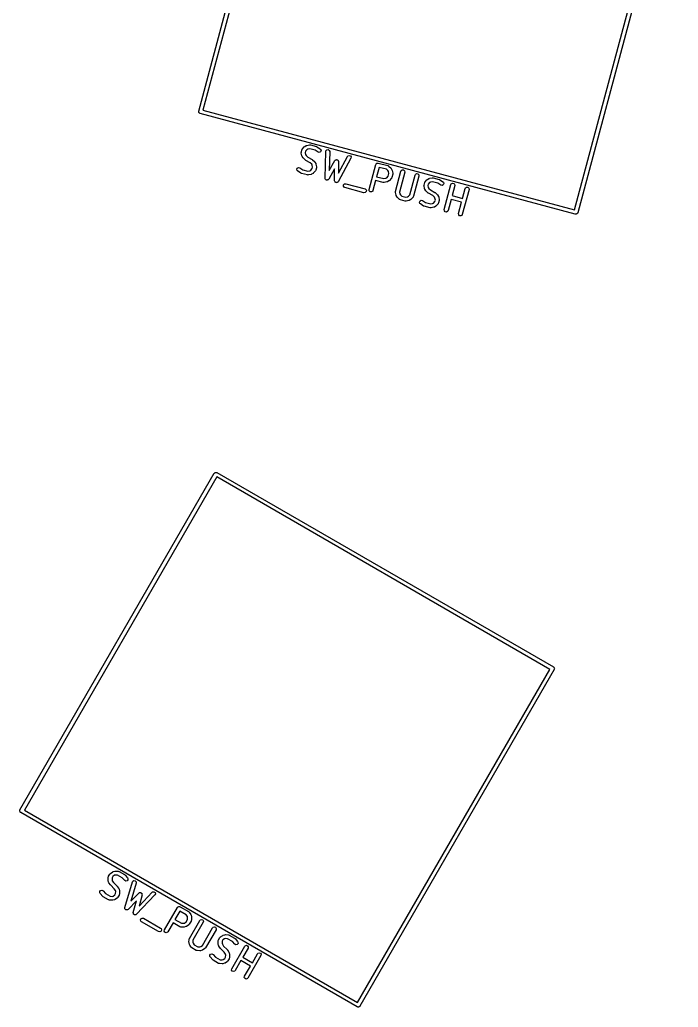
# Model space of a CAD drawing. Extents: x 43 to 269, y -130 to -26.
# Drawn here: x 112 to 137.42, y -129.96 to -91.86 of the extents above; entities that cross this region are included whole.
import ezdxf

# ---------------------------------------------------------------- set-up
doc = ezdxf.new("R2010")
doc.units = 0
doc.layers.add('BLACK', color=7, linetype='CONTINUOUS')

msp = doc.modelspace()

# ---------------------------------------------------------------- linework, layer by layer
at = {"layer": 'BLACK', "linetype": 'CONTINUOUS'}
for p, q in [((118.903, -95.3829), (122.785, -80.894)), ((122.911, -81.0053), (119.067, -95.3493)), ((133.411, -99.1928), (137.255, -84.8488)), ((137.419, -84.8151), (133.537, -99.304)), ((118.905, -95.4023), (118.903, -95.3829)), ((118.903, -95.4217), (118.905, -95.4023)), ((118.907, -95.4273), (118.903, -95.4217)), ((118.908, -95.434), (118.907, -95.4273)), ((118.921, -95.4478), (118.908, -95.434)), ((118.933, -95.4638), (118.921, -95.4478)), ((118.942, -95.4679), (118.933, -95.4638)), ((118.944, -95.4703), (118.942, -95.4679)), ((118.947, -95.4706), (118.944, -95.4703)), ((118.956, -95.4748), (118.947, -95.4706)), ((133.445, -99.3571), (118.956, -95.4748)), ((119.067, -95.3493), (133.411, -99.1928)), ((122.908, -96.8437), (122.978, -96.764)), ((122.978, -96.764), (122.996, -96.75)), ((122.996, -96.75), (122.997, -96.7488)), ((122.997, -96.7488), (123.055, -96.7151)), ((123.055, -96.7151), (123.076, -96.7074)), ((123.076, -96.7074), (123.078, -96.7066)), ((123.078, -96.7066), (123.182, -96.6852)), ((123.182, -96.6852), (123.208, -96.6845)), ((123.208, -96.6845), (123.212, -96.6867)), ((123.212, -96.6867), (123.216, -96.6863)), ((123.216, -96.6863), (123.446, -96.7479)), ((123.446, -96.7479), (123.467, -96.7574)), ((123.467, -96.7574), (123.468, -96.7578)), ((123.468, -96.7578), (123.594, -96.8407)), ((122.865, -96.9744), (122.867, -96.9705)), ((122.865, -97.0004), (122.865, -96.9744)), ((122.887, -97.1048), (122.865, -97.0004)), ((122.867, -96.966), (122.891, -96.874)), ((122.867, -96.9705), (122.867, -96.966)), ((122.888, -97.1062), (122.887, -97.1048)), ((122.895, -97.1272), (122.888, -97.1062)), ((122.891, -96.874), (122.902, -96.8504)), ((122.929, -97.1855), (122.895, -97.1272)), ((122.902, -96.8504), (122.906, -96.8478)), ((122.906, -96.8478), (122.908, -96.8437)), ((123.031, -96.9299), (123.016, -96.9877)), ((123.016, -96.9877), (123.031, -97.0628)), ((123.082, -96.8726), (123.031, -96.9299)), ((123.031, -97.0628), (123.053, -97.1)), ((123.053, -97.1), (123.117, -97.1571)), ((123.12, -96.8511), (123.082, -96.8726)), ((123.117, -97.1571), (123.282, -97.2484)), ((123.195, -96.8358), (123.12, -96.8511)), ((123.396, -96.8896), (123.195, -96.8358)), ((123.511, -96.9659), (123.396, -96.8896)), ((123.561, -96.9778), (123.511, -96.9659)), ((123.607, -96.9549), (123.561, -96.9778)), ((123.594, -96.8407), (123.613, -96.8586)), ((123.627, -96.9078), (123.607, -96.9549)), ((123.613, -96.8586), (123.627, -96.9078)), ((123.783, -97.969), (123.812, -96.9415)), ((123.812, -96.9415), (123.817, -96.916)), ((123.817, -96.916), (123.851, -96.8776)), ((123.851, -96.8776), (123.902, -96.8701)), ((123.902, -96.8701), (123.946, -96.897)), ((123.962, -96.9457), (123.941, -97.6761)), ((123.946, -96.897), (123.962, -96.9457)), ((124.301, -97.7726), (124.649, -97.1298)), ((124.649, -97.1298), (124.665, -97.1094)), ((124.665, -97.1094), (124.713, -97.0905)), ((124.713, -97.0905), (124.761, -97.1067)), ((124.761, -97.1067), (124.788, -97.1504)), ((124.788, -97.1504), (124.781, -97.2011)), ((122.93, -97.1866), (122.929, -97.1855)), ((122.944, -97.2042), (122.93, -97.1866)), ((123.024, -97.2748), (122.944, -97.2042)), ((123.027, -97.2761), (123.024, -97.2748)), ((123.037, -97.2843), (123.027, -97.2761)), ((123.202, -97.3756), (123.037, -97.2843)), ((123.266, -97.4327), (123.202, -97.3756)), ((123.288, -97.4699), (123.266, -97.4327)), ((123.282, -97.2484), (123.292, -97.2566)), ((123.287, -97.6028), (123.303, -97.545)), ((123.303, -97.545), (123.288, -97.4699)), ((123.292, -97.2566), (123.295, -97.2579)), ((123.295, -97.2579), (123.375, -97.3285)), ((123.375, -97.3285), (123.389, -97.3461)), ((123.389, -97.3461), (123.39, -97.3471)), ((123.39, -97.3471), (123.424, -97.4055)), ((123.424, -97.4055), (123.431, -97.4265)), ((123.431, -97.4265), (123.432, -97.4279)), ((123.432, -97.4279), (123.453, -97.5322)), ((123.453, -97.5322), (123.454, -97.5583)), ((123.941, -97.6761), (124.162, -97.2931)), ((124.162, -97.2931), (124.179, -97.2731)), ((124.179, -97.2731), (124.185, -97.2707)), ((124.185, -97.2707), (124.189, -97.2655)), ((124.189, -97.2655), (124.209, -97.2622)), ((124.209, -97.2622), (124.227, -97.2555)), ((124.227, -97.2555), (124.233, -97.2578)), ((124.233, -97.2578), (124.24, -97.2567)), ((124.24, -97.2567), (124.257, -97.2664)), ((124.257, -97.2664), (124.275, -97.273)), ((124.275, -97.273), (124.278, -97.2789)), ((124.278, -97.2789), (124.284, -97.2824)), ((124.284, -97.2824), (124.291, -97.3006)), ((124.291, -97.3006), (124.301, -97.3174)), ((124.781, -97.2011), (124.292, -98.1054)), ((124.301, -97.3174), (124.3, -97.3241)), ((124.3, -97.3241), (124.302, -97.3306)), ((124.302, -97.3306), (124.301, -97.7726)), ((125.487, -98.4077), (125.746, -97.4418)), ((125.746, -97.4418), (125.75, -97.4329)), ((125.75, -97.4329), (125.751, -97.4295)), ((125.751, -97.4295), (125.753, -97.4272)), ((125.753, -97.4272), (125.757, -97.4182)), ((125.757, -97.4182), (125.773, -97.407)), ((125.773, -97.407), (125.787, -97.3933)), ((125.787, -97.3933), (125.794, -97.3927)), ((125.794, -97.3927), (125.799, -97.3888)), ((125.799, -97.3888), (125.819, -97.3905)), ((125.819, -97.3905), (125.838, -97.3888)), ((125.838, -97.3888), (126.206, -97.4874)), ((126.206, -97.4874), (126.23, -97.4984)), ((126.23, -97.4984), (126.232, -97.5021)), ((126.232, -97.5021), (126.236, -97.5037)), ((126.236, -97.5037), (126.316, -97.5744)), ((122.692, -97.6249), (122.712, -97.5778)), ((122.706, -97.674), (122.692, -97.6249)), ((122.725, -97.6919), (122.706, -97.674)), ((122.712, -97.5778), (122.758, -97.5548)), ((122.851, -97.7749), (122.725, -97.6919)), ((122.758, -97.5548), (122.808, -97.5668)), ((122.808, -97.5668), (122.923, -97.643)), ((122.852, -97.7753), (122.851, -97.7749)), ((122.873, -97.7848), (122.852, -97.7753)), ((123.103, -97.8464), (122.873, -97.7848)), ((122.923, -97.643), (123.124, -97.6969)), ((123.107, -97.846), (123.103, -97.8464)), ((123.111, -97.8481), (123.107, -97.846)), ((123.137, -97.8474), (123.111, -97.8481)), ((123.124, -97.6969), (123.199, -97.6816)), ((123.241, -97.8261), (123.137, -97.8474)), ((123.199, -97.6816), (123.237, -97.6601)), ((123.237, -97.6601), (123.287, -97.6028)), ((123.243, -97.8252), (123.241, -97.8261)), ((123.264, -97.8176), (123.243, -97.8252)), ((123.322, -97.7839), (123.264, -97.8176)), ((123.323, -97.7826), (123.322, -97.7839)), ((123.341, -97.7687), (123.323, -97.7826)), ((123.411, -97.689), (123.341, -97.7687)), ((123.413, -97.6849), (123.411, -97.689)), ((123.417, -97.6823), (123.413, -97.6849)), ((123.428, -97.6587), (123.417, -97.6823)), ((123.452, -97.5667), (123.428, -97.6587)), ((123.454, -97.5583), (123.452, -97.5622)), ((123.452, -97.5622), (123.452, -97.5667)), ((124.152, -97.6117), (123.923, -98.0086)), ((124.151, -98.0697), (124.152, -97.6117)), ((125.872, -97.5531), (125.775, -97.9142)), ((125.775, -97.9142), (126.053, -97.9888)), ((126.15, -97.6277), (125.872, -97.5531)), ((126.207, -97.6785), (126.15, -97.6277)), ((126.166, -97.9519), (126.217, -97.8946)), ((126.229, -97.7158), (126.207, -97.6785)), ((126.217, -97.8946), (126.244, -97.7908)), ((126.244, -97.7908), (126.229, -97.7158)), ((126.316, -97.5744), (126.33, -97.5919)), ((126.33, -97.5919), (126.331, -97.593)), ((126.331, -97.593), (126.365, -97.6513)), ((126.394, -97.8125), (126.357, -97.9505)), ((126.365, -97.6513), (126.373, -97.6724)), ((126.373, -97.6724), (126.373, -97.6738)), ((126.373, -97.6738), (126.395, -97.7781)), ((126.396, -97.8041), (126.393, -97.8081)), ((126.393, -97.8081), (126.394, -97.8125)), ((126.395, -97.7781), (126.396, -97.8041)), ((126.503, -98.4826), (126.712, -97.7006)), ((126.857, -97.7395), (126.652, -98.5043)), ((126.712, -97.7006), (126.723, -97.677)), ((126.723, -97.677), (126.765, -97.6476)), ((126.765, -97.6476), (126.816, -97.6521)), ((126.816, -97.6521), (126.853, -97.6884)), ((126.853, -97.6884), (126.857, -97.7395)), ((127.059, -98.6134), (127.264, -97.8485)), ((127.409, -97.8874), (127.2, -98.6693)), ((127.264, -97.8485), (127.275, -97.8249)), ((127.275, -97.8249), (127.317, -97.7955)), ((127.317, -97.7955), (127.368, -97.8)), ((127.368, -97.8), (127.405, -97.8363)), ((127.405, -97.8363), (127.409, -97.8874)), ((123.786, -97.9765), (123.783, -97.969)), ((123.784, -97.9843), (123.786, -97.9765)), ((123.793, -98.0002), (123.784, -97.9843)), ((123.799, -98.0177), (123.793, -98.0002)), ((123.806, -98.0218), (123.799, -98.0177)), ((123.81, -98.0287), (123.806, -98.0218)), ((123.827, -98.0349), (123.81, -98.0287)), ((123.843, -98.0446), (123.827, -98.0349)), ((123.851, -98.0435), (123.843, -98.0446)), ((123.858, -98.0461), (123.851, -98.0435)), ((123.875, -98.0398), (123.858, -98.0461)), ((123.894, -98.0371), (123.875, -98.0398)), ((123.899, -98.0312), (123.894, -98.0371)), ((123.906, -98.0285), (123.899, -98.0312)), ((123.923, -98.0086), (123.906, -98.0285)), ((124.154, -98.0771), (124.151, -98.0697)), ((124.153, -98.0848), (124.154, -98.0771)), ((124.162, -98.1005), (124.153, -98.0848)), ((124.168, -98.1179), (124.162, -98.1005)), ((124.175, -98.1218), (124.168, -98.1179)), ((124.179, -98.1285), (124.175, -98.1218)), ((124.197, -98.1343), (124.179, -98.1285)), ((124.213, -98.1436), (124.197, -98.1343)), ((124.221, -98.1422), (124.213, -98.1436)), ((124.228, -98.1447), (124.221, -98.1422)), ((124.245, -98.1379), (124.228, -98.1447)), ((124.263, -98.1347), (124.245, -98.1379)), ((124.268, -98.1287), (124.263, -98.1347)), ((124.276, -98.1258), (124.268, -98.1287)), ((124.292, -98.1054), (124.276, -98.1258)), ((124.497, -98.2797), (124.501, -98.2286)), ((124.526, -98.3218), (124.497, -98.2797)), ((124.501, -98.2286), (124.538, -98.1924)), ((124.538, -98.1924), (124.589, -98.1879)), ((124.589, -98.1879), (125.325, -98.3851)), ((125.736, -98.0591), (125.632, -98.4466)), ((126.032, -98.1382), (125.736, -98.0591)), ((126.036, -98.1378), (126.032, -98.1382)), ((126.04, -98.14), (126.036, -98.1378)), ((126.066, -98.1393), (126.04, -98.14)), ((126.053, -97.9888), (126.128, -97.9734)), ((126.17, -98.1179), (126.066, -98.1393)), ((126.128, -97.9734), (126.166, -97.9519)), ((126.172, -98.1171), (126.17, -98.1179)), ((126.193, -98.1094), (126.172, -98.1171)), ((126.251, -98.0757), (126.193, -98.1094)), ((126.252, -98.0745), (126.251, -98.0757)), ((126.27, -98.0605), (126.252, -98.0745)), ((126.341, -97.9809), (126.27, -98.0605)), ((126.342, -97.9767), (126.341, -97.9809)), ((126.346, -97.9741), (126.342, -97.9767)), ((126.357, -97.9505), (126.346, -97.9741)), ((127.602, -98.2438), (127.605, -98.2399)), ((127.603, -98.2699), (127.602, -98.2438)), ((127.624, -98.3742), (127.603, -98.2699)), ((127.604, -98.2354), (127.629, -98.1434)), ((127.605, -98.2399), (127.604, -98.2354)), ((127.629, -98.1434), (127.64, -98.1198)), ((127.64, -98.1198), (127.643, -98.1173)), ((127.643, -98.1173), (127.645, -98.1131)), ((127.645, -98.1131), (127.716, -98.0334)), ((127.716, -98.0334), (127.733, -98.0195)), ((127.733, -98.0195), (127.734, -98.0182)), ((127.734, -98.0182), (127.793, -97.9846)), ((127.769, -98.1994), (127.754, -98.2572)), ((127.754, -98.2572), (127.769, -98.3322)), ((127.82, -98.1421), (127.769, -98.1994)), ((127.793, -97.9846), (127.814, -97.9769)), ((127.814, -97.9769), (127.815, -97.976)), ((127.815, -97.976), (127.92, -97.9547)), ((127.857, -98.1206), (127.82, -98.1421)), ((127.932, -98.1052), (127.857, -98.1206)), ((127.92, -97.9547), (127.946, -97.954)), ((128.133, -98.1591), (127.932, -98.1052)), ((127.946, -97.954), (127.949, -97.9561)), ((127.949, -97.9561), (127.954, -97.9557)), ((127.954, -97.9557), (128.184, -98.0174)), ((128.249, -98.2354), (128.133, -98.1591)), ((128.184, -98.0174), (128.204, -98.0268)), ((128.204, -98.0268), (128.206, -98.0272)), ((128.206, -98.0272), (128.332, -98.1102)), ((128.299, -98.2473), (128.249, -98.2354)), ((128.345, -98.2243), (128.299, -98.2473)), ((128.332, -98.1102), (128.35, -98.1281)), ((128.365, -98.1773), (128.345, -98.2243)), ((128.35, -98.1281), (128.365, -98.1773)), ((128.385, -99.1842), (128.644, -98.2183)), ((128.644, -98.2183), (128.655, -98.1947)), ((128.655, -98.1947), (128.697, -98.1652)), ((128.789, -98.2571), (128.685, -98.6446)), ((128.697, -98.1652), (128.748, -98.1697)), ((128.748, -98.1697), (128.784, -98.206)), ((128.784, -98.206), (128.789, -98.2571)), ((129.207, -98.3426), (129.249, -98.3131)), ((129.249, -98.3131), (129.3, -98.3176)), ((124.55, -98.3328), (124.526, -98.3218)), ((125.286, -98.53), (124.55, -98.3328)), ((125.337, -98.5255), (125.286, -98.53)), ((125.325, -98.3851), (125.348, -98.3961)), ((125.373, -98.4892), (125.337, -98.5255)), ((125.348, -98.3961), (125.378, -98.4381)), ((125.378, -98.4381), (125.373, -98.4892)), ((125.492, -98.4589), (125.487, -98.4077)), ((125.528, -98.4951), (125.492, -98.4589)), ((125.579, -98.4996), (125.528, -98.4951)), ((125.621, -98.4702), (125.579, -98.4996)), ((125.632, -98.4466), (125.621, -98.4702)), ((126.501, -98.491), (126.503, -98.487)), ((126.502, -98.517), (126.501, -98.491)), ((126.523, -98.6213), (126.502, -98.517)), ((126.503, -98.487), (126.503, -98.4826)), ((126.524, -98.6227), (126.523, -98.6213)), ((126.532, -98.6438), (126.524, -98.6227)), ((126.565, -98.7021), (126.532, -98.6438)), ((126.652, -98.5043), (126.667, -98.5793)), ((126.667, -98.5793), (126.689, -98.6166)), ((126.689, -98.6166), (126.746, -98.6674)), ((126.746, -98.6674), (126.896, -98.7076)), ((126.896, -98.7076), (126.971, -98.6922)), ((126.971, -98.6922), (127.008, -98.6707)), ((127.008, -98.6707), (127.059, -98.6134)), ((127.189, -98.6929), (127.185, -98.6955)), ((127.2, -98.6693), (127.189, -98.6929)), ((127.625, -98.3756), (127.624, -98.3742)), ((127.633, -98.3967), (127.625, -98.3756)), ((127.667, -98.455), (127.633, -98.3967)), ((127.668, -98.456), (127.667, -98.455)), ((127.682, -98.4736), (127.668, -98.456)), ((127.762, -98.5443), (127.682, -98.4736)), ((127.765, -98.5456), (127.762, -98.5443)), ((127.775, -98.5537), (127.765, -98.5456)), ((127.769, -98.3322), (127.79, -98.3695)), ((127.939, -98.645), (127.775, -98.5537)), ((127.79, -98.3695), (127.855, -98.4266)), ((127.855, -98.4266), (128.019, -98.5179)), ((128.004, -98.7021), (127.939, -98.645)), ((128.019, -98.5179), (128.029, -98.526)), ((128.029, -98.526), (128.033, -98.5273)), ((128.033, -98.5273), (128.112, -98.598)), ((128.112, -98.598), (128.126, -98.6155)), ((128.126, -98.6155), (128.128, -98.6166)), ((128.128, -98.6166), (128.161, -98.6749)), ((128.161, -98.6749), (128.169, -98.696)), ((128.685, -98.6446), (129.092, -98.7537)), ((129.341, -98.405), (129.082, -99.3709)), ((129.092, -98.7537), (129.196, -98.3662)), ((129.196, -98.3662), (129.207, -98.3426)), ((129.3, -98.3176), (129.336, -98.3539)), ((129.336, -98.3539), (129.341, -98.405)), ((126.566, -98.7032), (126.565, -98.7021)), ((126.58, -98.7207), (126.566, -98.7032)), ((126.66, -98.7914), (126.58, -98.7207)), ((126.664, -98.793), (126.66, -98.7914)), ((126.667, -98.7967), (126.664, -98.793)), ((126.69, -98.8077), (126.667, -98.7967)), ((126.874, -98.857), (126.69, -98.8077)), ((126.879, -98.8566), (126.874, -98.857)), ((126.883, -98.8588), (126.879, -98.8566)), ((126.909, -98.8581), (126.883, -98.8588)), ((127.013, -98.8367), (126.909, -98.8581)), ((127.015, -98.8359), (127.013, -98.8367)), ((127.036, -98.8282), (127.015, -98.8359)), ((127.094, -98.7945), (127.036, -98.8282)), ((127.095, -98.7933), (127.094, -98.7945)), ((127.113, -98.7793), (127.095, -98.7933)), ((127.183, -98.6997), (127.113, -98.7793)), ((127.185, -98.6955), (127.183, -98.6997)), ((127.429, -98.8943), (127.45, -98.8472)), ((127.444, -98.9435), (127.429, -98.8943)), ((127.463, -98.9614), (127.444, -98.9435)), ((127.45, -98.8472), (127.495, -98.8243)), ((127.588, -99.0444), (127.463, -98.9614)), ((127.495, -98.8243), (127.545, -98.8362)), ((127.545, -98.8362), (127.661, -98.9125)), ((127.59, -99.0447), (127.588, -99.0444)), ((127.61, -99.0542), (127.59, -99.0447)), ((127.84, -99.1158), (127.61, -99.0542)), ((127.661, -98.9125), (127.862, -98.9664)), ((127.862, -98.9664), (127.937, -98.951)), ((127.937, -98.951), (127.974, -98.9295)), ((127.974, -98.9295), (128.025, -98.8722)), ((128.06, -99.0533), (128.002, -99.087)), ((128.025, -98.7394), (128.004, -98.7021)), ((128.041, -98.8144), (128.025, -98.7394)), ((128.025, -98.8722), (128.041, -98.8144)), ((128.061, -99.0521), (128.06, -99.0533)), ((128.078, -99.0381), (128.061, -99.0521)), ((128.149, -98.9585), (128.078, -99.0381)), ((128.151, -98.9543), (128.149, -98.9585)), ((128.154, -98.9517), (128.151, -98.9543)), ((128.165, -98.9281), (128.154, -98.9517)), ((128.19, -98.8361), (128.165, -98.9281)), ((128.169, -98.696), (128.17, -98.6974)), ((128.17, -98.6974), (128.191, -98.8017)), ((128.192, -98.8277), (128.19, -98.8317)), ((128.19, -98.8317), (128.19, -98.8361)), ((128.191, -98.8017), (128.192, -98.8277)), ((128.646, -98.7895), (128.53, -99.223)), ((129.053, -98.8986), (128.646, -98.7895)), ((128.937, -99.3321), (129.053, -98.8986)), ((127.845, -99.1154), (127.84, -99.1158)), ((127.849, -99.1176), (127.845, -99.1154)), ((127.875, -99.1169), (127.849, -99.1176)), ((127.979, -99.0955), (127.875, -99.1169)), ((127.98, -99.0947), (127.979, -99.0955)), ((128.002, -99.087), (127.98, -99.0947)), ((128.39, -99.2353), (128.385, -99.1842)), ((128.426, -99.2716), (128.39, -99.2353)), ((128.477, -99.2761), (128.426, -99.2716)), ((128.519, -99.2466), (128.477, -99.2761)), ((128.53, -99.223), (128.519, -99.2466)), ((128.942, -99.3832), (128.937, -99.3321)), ((128.978, -99.4195), (128.942, -99.3832)), ((129.029, -99.424), (128.978, -99.4195)), ((129.071, -99.3945), (129.029, -99.424)), ((129.082, -99.3709), (129.071, -99.3945)), ((133.464, -99.3554), (133.445, -99.3571)), ((133.484, -99.3571), (133.464, -99.3554)), ((133.489, -99.3532), (133.484, -99.3571)), ((133.496, -99.3526), (133.489, -99.3532)), ((133.51, -99.3388), (133.496, -99.3526)), ((133.526, -99.3276), (133.51, -99.3388)), ((133.53, -99.3187), (133.526, -99.3276)), ((133.532, -99.3163), (133.53, -99.3187)), ((133.533, -99.313), (133.532, -99.3163)), ((133.537, -99.304), (133.533, -99.313)), ((112.005, -122.35), (119.505, -109.36)), ((119.505, -109.36), (119.512, -109.352)), ((119.512, -109.352), (119.513, -109.349)), ((119.513, -109.349), (119.516, -109.348)), ((119.516, -109.348), (119.522, -109.34)), ((119.522, -109.34), (119.54, -109.333)), ((119.54, -109.333), (119.557, -109.324)), ((119.557, -109.324), (119.564, -109.325)), ((119.564, -109.325), (119.57, -109.323)), ((119.57, -109.323), (119.589, -109.329)), ((119.589, -109.329), (119.608, -109.333)), ((119.608, -109.333), (132.598, -116.833)), ((119.598, -109.5), (112.173, -122.36)), ((132.458, -116.925), (119.598, -109.5)), ((125.033, -129.785), (132.458, -116.925)), ((132.626, -116.935), (125.126, -129.925)), ((132.598, -116.833), (132.606, -116.839)), ((132.606, -116.839), (132.609, -116.84)), ((132.609, -116.84), (132.611, -116.843)), ((132.611, -116.843), (132.618, -116.849)), ((132.618, -116.849), (132.625, -116.868)), ((132.625, -116.868), (132.635, -116.885)), ((132.629, -116.916), (132.626, -116.935)), ((132.636, -116.898), (132.629, -116.916)), ((132.635, -116.885), (132.633, -116.891)), ((132.633, -116.891), (132.636, -116.898)), ((111.995, -122.388), (112.002, -122.37)), ((111.998, -122.394), (111.995, -122.388)), ((111.996, -122.401), (111.998, -122.394)), ((112.006, -122.418), (111.996, -122.401)), ((112.002, -122.37), (112.005, -122.35)), ((112.013, -122.436), (112.006, -122.418)), ((112.02, -122.442), (112.013, -122.436)), ((112.022, -122.445), (112.02, -122.442)), ((112.025, -122.447), (112.022, -122.445)), ((112.033, -122.453), (112.025, -122.447)), ((125.023, -129.953), (112.033, -122.453)), ((112.173, -122.36), (125.033, -129.785)), ((115.408, -125.045), (115.414, -124.938)), ((115.414, -124.938), (115.42, -124.913)), ((115.42, -124.913), (115.423, -124.91)), ((115.423, -124.91), (115.424, -124.905)), ((115.424, -124.905), (115.472, -124.823)), ((115.472, -124.823), (115.488, -124.803)), ((115.488, -124.803), (115.493, -124.801)), ((115.493, -124.801), (115.495, -124.798)), ((115.495, -124.798), (115.584, -124.739)), ((115.563, -124.965), (115.558, -125.041)), ((115.593, -124.913), (115.563, -124.965)), ((115.584, -124.739), (115.605, -124.73)), ((115.657, -124.871), (115.593, -124.913)), ((115.605, -124.73), (115.606, -124.729)), ((115.606, -124.729), (115.671, -124.712)), ((115.698, -124.86), (115.657, -124.871)), ((115.671, -124.712), (115.693, -124.71)), ((115.693, -124.71), (115.695, -124.709)), ((115.695, -124.709), (115.801, -124.716)), ((115.775, -124.864), (115.698, -124.86)), ((115.955, -124.969), (115.775, -124.864)), ((115.801, -124.716), (115.827, -124.722)), ((115.827, -124.722), (115.83, -124.725)), ((115.83, -124.725), (115.834, -124.726)), ((115.834, -124.726), (116.04, -124.845)), ((116.047, -125.072), (115.955, -124.969)), ((116.04, -124.845), (116.058, -124.859)), ((116.058, -124.859), (116.059, -124.86)), ((116.059, -124.86), (116.159, -124.973)), ((116.159, -124.973), (116.173, -124.995)), ((115.408, -125.046), (115.408, -125.045)), ((115.41, -125.069), (115.408, -125.046)), ((115.428, -125.134), (115.41, -125.069)), ((115.428, -125.135), (115.428, -125.134)), ((115.437, -125.156), (115.428, -125.135)), ((115.496, -125.244), (115.437, -125.156)), ((115.499, -125.247), (115.496, -125.244)), ((115.507, -125.257), (115.499, -125.247)), ((115.642, -125.388), (115.507, -125.257)), ((115.558, -125.041), (115.569, -125.083)), ((115.569, -125.083), (115.617, -125.155)), ((115.617, -125.155), (115.752, -125.286)), ((115.752, -125.286), (115.76, -125.296)), ((115.76, -125.296), (115.762, -125.298)), ((115.762, -125.298), (115.821, -125.387)), ((116.092, -125.097), (116.047, -125.072)), ((116.05, -126.111), (116.343, -125.126)), ((116.142, -125.086), (116.092, -125.097)), ((116.174, -125.046), (116.142, -125.086)), ((116.173, -124.995), (116.174, -125.046)), ((116.487, -125.169), (116.278, -125.869)), ((116.343, -125.126), (116.355, -125.103)), ((116.355, -125.103), (116.398, -125.075)), ((116.398, -125.075), (116.449, -125.081)), ((116.449, -125.081), (116.484, -125.118)), ((116.484, -125.118), (116.487, -125.169)), ((115.084, -125.497), (115.116, -125.456)), ((115.086, -125.548), (115.084, -125.497)), ((115.099, -125.57), (115.086, -125.548)), ((115.199, -125.683), (115.099, -125.57)), ((115.116, -125.456), (115.167, -125.446)), ((115.167, -125.446), (115.212, -125.47)), ((115.201, -125.683), (115.199, -125.683)), ((115.218, -125.698), (115.201, -125.683)), ((115.212, -125.47), (115.304, -125.574)), ((115.424, -125.817), (115.218, -125.698)), ((115.304, -125.574), (115.484, -125.678)), ((115.484, -125.678), (115.56, -125.683)), ((115.56, -125.683), (115.602, -125.672)), ((115.602, -125.672), (115.666, -125.629)), ((115.689, -125.46), (115.642, -125.388)), ((115.666, -125.629), (115.696, -125.578)), ((115.763, -125.745), (115.674, -125.803)), ((115.7, -125.501), (115.689, -125.46)), ((115.696, -125.578), (115.7, -125.501)), ((115.766, -125.741), (115.763, -125.745)), ((115.77, -125.74), (115.766, -125.741)), ((115.787, -125.72), (115.77, -125.74)), ((115.834, -125.637), (115.787, -125.72)), ((115.821, -125.387), (115.83, -125.408)), ((115.83, -125.408), (115.831, -125.409)), ((115.831, -125.409), (115.848, -125.474)), ((115.835, -125.633), (115.834, -125.637)), ((115.838, -125.63), (115.835, -125.633)), ((115.844, -125.604), (115.838, -125.63)), ((115.851, -125.498), (115.844, -125.604)), ((115.848, -125.474), (115.85, -125.496)), ((115.85, -125.496), (115.851, -125.498)), ((116.278, -125.869), (116.591, -125.557)), ((117.212, -125.628), (116.506, -126.375)), ((116.591, -125.557), (116.612, -125.542)), ((116.601, -126.056), (117.103, -125.525)), ((116.716, -125.629), (116.601, -126.056)), ((116.612, -125.542), (116.619, -125.541)), ((116.619, -125.541), (116.624, -125.537)), ((116.624, -125.537), (116.644, -125.539)), ((116.644, -125.539), (116.663, -125.537)), ((116.663, -125.537), (116.669, -125.541)), ((116.669, -125.541), (116.675, -125.542)), ((116.675, -125.542), (116.689, -125.555)), ((116.689, -125.555), (116.705, -125.566)), ((116.705, -125.566), (116.707, -125.573)), ((116.707, -125.573), (116.712, -125.578)), ((116.712, -125.578), (116.713, -125.597)), ((116.713, -125.597), (116.718, -125.616)), ((116.718, -125.616), (116.715, -125.622)), ((116.715, -125.622), (116.716, -125.629)), ((117.103, -125.525), (117.124, -125.509)), ((117.124, -125.509), (117.175, -125.503)), ((117.175, -125.503), (117.218, -125.532)), ((117.233, -125.581), (117.212, -125.628)), ((117.218, -125.532), (117.233, -125.581)), ((115.429, -125.818), (115.424, -125.817)), ((115.432, -125.821), (115.429, -125.818)), ((115.457, -125.827), (115.432, -125.821)), ((115.563, -125.833), (115.457, -125.827)), ((115.565, -125.833), (115.563, -125.833)), ((115.587, -125.831), (115.565, -125.833)), ((115.652, -125.813), (115.587, -125.831)), ((115.654, -125.812), (115.652, -125.813)), ((115.674, -125.803), (115.654, -125.812)), ((116.047, -126.126), (116.05, -126.119)), ((116.052, -126.144), (116.047, -126.126)), ((116.05, -126.119), (116.05, -126.111)), ((116.498, -125.862), (116.175, -126.186)), ((116.379, -126.304), (116.498, -125.862)), ((117.582, -126.976), (118.082, -126.11)), ((118.082, -126.11), (118.089, -126.103)), ((118.089, -126.103), (118.09, -126.1)), ((118.09, -126.1), (118.093, -126.098)), ((118.093, -126.098), (118.099, -126.09)), ((118.099, -126.09), (118.117, -126.084)), ((118.117, -126.084), (118.134, -126.074)), ((118.134, -126.074), (118.141, -126.075)), ((118.141, -126.075), (118.147, -126.073)), ((118.147, -126.073), (118.166, -126.079)), ((118.166, -126.079), (118.185, -126.083)), ((118.185, -126.083), (118.515, -126.273)), ((116.053, -126.163), (116.052, -126.144)), ((116.058, -126.168), (116.053, -126.163)), ((116.06, -126.176), (116.058, -126.168)), ((116.075, -126.187), (116.06, -126.176)), ((116.088, -126.2), (116.075, -126.187)), ((116.096, -126.201), (116.088, -126.2)), ((116.102, -126.205), (116.096, -126.201)), ((116.121, -126.204), (116.102, -126.205)), ((116.139, -126.206), (116.121, -126.204)), ((116.145, -126.202), (116.139, -126.206)), ((116.153, -126.201), (116.145, -126.202)), ((116.175, -126.186), (116.153, -126.201)), ((116.377, -126.319), (116.38, -126.312)), ((116.382, -126.337), (116.377, -126.319)), ((116.38, -126.312), (116.379, -126.304)), ((116.383, -126.355), (116.382, -126.337)), ((116.389, -126.361), (116.383, -126.355)), ((116.391, -126.368), (116.389, -126.361)), ((116.407, -126.378), (116.391, -126.368)), ((116.42, -126.391), (116.407, -126.378)), ((116.427, -126.392), (116.42, -126.391)), ((116.434, -126.396), (116.427, -126.392)), ((116.452, -126.394), (116.434, -126.396)), ((116.471, -126.396), (116.452, -126.394)), ((116.477, -126.391), (116.471, -126.396)), ((116.485, -126.39), (116.477, -126.391)), ((116.506, -126.375), (116.485, -126.39)), ((118.175, -126.25), (117.988, -126.574)), ((118.424, -126.394), (118.175, -126.25)), ((118.467, -126.458), (118.424, -126.394)), ((118.478, -126.5), (118.467, -126.458)), ((118.473, -126.576), (118.478, -126.5)), ((118.515, -126.273), (118.535, -126.29)), ((118.535, -126.29), (118.536, -126.294)), ((118.536, -126.294), (118.54, -126.297)), ((118.54, -126.297), (118.599, -126.386)), ((118.599, -126.386), (118.607, -126.406)), ((118.607, -126.406), (118.608, -126.408)), ((118.608, -126.408), (118.626, -126.473)), ((118.628, -126.497), (118.622, -126.603)), ((118.626, -126.473), (118.628, -126.495)), ((118.628, -126.495), (118.628, -126.497)), ((116.659, -126.596), (116.676, -126.548)), ((116.676, -126.645), (116.659, -126.596)), ((116.676, -126.548), (116.721, -126.522)), ((116.696, -126.661), (116.676, -126.645)), ((117.356, -127.042), (116.696, -126.661)), ((116.721, -126.522), (116.771, -126.531)), ((116.771, -126.531), (117.431, -126.912)), ((117.913, -126.704), (117.712, -127.051)), ((118.178, -126.857), (117.913, -126.704)), ((117.988, -126.574), (118.238, -126.718)), ((118.182, -126.858), (118.178, -126.857)), ((118.186, -126.861), (118.182, -126.858)), ((118.211, -126.867), (118.186, -126.861)), ((118.317, -126.873), (118.211, -126.867)), ((118.238, -126.718), (118.314, -126.723)), ((118.314, -126.723), (118.356, -126.712)), ((118.319, -126.873), (118.317, -126.873)), ((118.341, -126.871), (118.319, -126.873)), ((118.406, -126.853), (118.341, -126.871)), ((118.356, -126.712), (118.419, -126.669)), ((118.407, -126.852), (118.406, -126.853)), ((118.428, -126.843), (118.407, -126.852)), ((118.419, -126.669), (118.473, -126.576)), ((118.517, -126.785), (118.428, -126.843)), ((118.52, -126.781), (118.517, -126.785)), ((118.524, -126.78), (118.52, -126.781)), ((118.541, -126.76), (118.524, -126.78)), ((118.612, -126.636), (118.541, -126.76)), ((118.544, -127.311), (118.948, -126.61)), ((118.613, -126.632), (118.612, -126.636)), ((118.616, -126.628), (118.613, -126.632)), ((118.622, -126.603), (118.616, -126.628)), ((119.078, -126.685), (118.682, -127.371)), ((118.948, -126.61), (118.965, -126.59)), ((118.965, -126.59), (119.013, -126.573)), ((119.013, -126.573), (119.062, -126.59)), ((119.062, -126.59), (119.087, -126.635)), ((119.087, -126.635), (119.078, -126.685)), ((119.443, -126.896), (119.46, -126.876)), ((119.46, -126.876), (119.508, -126.859)), ((119.508, -126.859), (119.556, -126.876)), ((119.556, -126.876), (119.582, -126.921)), ((117.407, -127.051), (117.356, -127.042)), ((117.451, -127.025), (117.407, -127.051)), ((117.431, -126.912), (117.451, -126.929)), ((117.451, -126.929), (117.469, -126.977)), ((117.469, -126.977), (117.451, -127.025)), ((117.574, -127.027), (117.582, -126.976)), ((117.599, -127.071), (117.574, -127.027)), ((117.647, -127.089), (117.599, -127.071)), ((117.696, -127.071), (117.647, -127.089)), ((117.712, -127.051), (117.696, -127.071)), ((119.047, -127.582), (119.443, -126.896)), ((119.573, -126.971), (119.168, -127.672)), ((119.582, -126.921), (119.573, -126.971)), ((119.719, -127.275), (119.736, -127.255)), ((119.736, -127.255), (119.74, -127.254)), ((119.74, -127.254), (119.743, -127.25)), ((119.743, -127.25), (119.832, -127.192)), ((119.832, -127.192), (119.852, -127.183)), ((119.852, -127.183), (119.854, -127.182)), ((119.854, -127.182), (119.919, -127.164)), ((119.919, -127.164), (119.941, -127.162)), ((119.941, -127.162), (119.943, -127.162)), ((119.943, -127.162), (120.049, -127.168)), ((120.049, -127.168), (120.074, -127.174)), ((120.074, -127.174), (120.077, -127.177)), ((120.077, -127.177), (120.082, -127.178)), ((120.082, -127.178), (120.288, -127.297)), ((118.527, -127.451), (118.534, -127.344)), ((118.528, -127.452), (118.527, -127.451)), ((118.53, -127.475), (118.528, -127.452)), ((118.547, -127.54), (118.53, -127.475)), ((118.534, -127.344), (118.54, -127.319)), ((118.54, -127.319), (118.543, -127.316)), ((118.543, -127.316), (118.544, -127.311)), ((118.548, -127.541), (118.547, -127.54)), ((118.557, -127.562), (118.548, -127.541)), ((118.616, -127.65), (118.557, -127.562)), ((118.619, -127.653), (118.616, -127.65)), ((118.621, -127.657), (118.619, -127.653)), ((118.682, -127.371), (118.678, -127.448)), ((118.678, -127.448), (118.689, -127.489)), ((118.689, -127.489), (118.731, -127.553)), ((118.731, -127.553), (118.865, -127.631)), ((118.865, -127.631), (118.942, -127.635)), ((118.942, -127.635), (118.983, -127.624)), ((118.983, -127.624), (119.047, -127.582)), ((119.655, -127.497), (119.662, -127.391)), ((119.656, -127.499), (119.655, -127.497)), ((119.658, -127.521), (119.656, -127.499)), ((119.675, -127.586), (119.658, -127.521)), ((119.662, -127.391), (119.668, -127.365)), ((119.668, -127.365), (119.671, -127.362)), ((119.671, -127.362), (119.672, -127.358)), ((119.672, -127.358), (119.719, -127.275)), ((119.676, -127.587), (119.675, -127.586)), ((119.685, -127.608), (119.676, -127.587)), ((119.744, -127.697), (119.685, -127.608)), ((119.81, -127.417), (119.806, -127.494)), ((119.806, -127.494), (119.817, -127.535)), ((119.84, -127.366), (119.81, -127.417)), ((119.817, -127.535), (119.864, -127.607)), ((119.904, -127.323), (119.84, -127.366)), ((119.864, -127.607), (120, -127.738)), ((119.946, -127.312), (119.904, -127.323)), ((120.022, -127.317), (119.946, -127.312)), ((120.203, -127.421), (120.022, -127.317)), ((120.181, -128.476), (120.681, -127.61)), ((120.294, -127.525), (120.203, -127.421)), ((120.288, -127.297), (120.305, -127.312)), ((120.339, -127.549), (120.294, -127.525)), ((120.305, -127.312), (120.307, -127.312)), ((120.307, -127.312), (120.407, -127.425)), ((120.39, -127.539), (120.339, -127.549)), ((120.422, -127.498), (120.39, -127.539)), ((120.407, -127.425), (120.42, -127.447)), ((120.42, -127.447), (120.422, -127.498)), ((120.681, -127.61), (120.697, -127.59)), ((120.697, -127.59), (120.745, -127.573)), ((120.745, -127.573), (120.794, -127.59)), ((120.794, -127.59), (120.819, -127.635)), ((120.819, -127.635), (120.81, -127.685)), ((118.641, -127.674), (118.621, -127.657)), ((118.806, -127.769), (118.641, -127.674)), ((118.81, -127.77), (118.806, -127.769)), ((118.813, -127.773), (118.81, -127.77)), ((118.839, -127.779), (118.813, -127.773)), ((118.945, -127.786), (118.839, -127.779)), ((118.947, -127.785), (118.945, -127.786)), ((118.969, -127.783), (118.947, -127.785)), ((119.034, -127.766), (118.969, -127.783)), ((119.035, -127.765), (119.034, -127.766)), ((119.056, -127.756), (119.035, -127.765)), ((119.145, -127.697), (119.056, -127.756)), ((119.148, -127.694), (119.145, -127.697)), ((119.152, -127.692), (119.148, -127.694)), ((119.168, -127.672), (119.152, -127.692)), ((119.332, -127.949), (119.364, -127.909)), ((119.333, -128), (119.332, -127.949)), ((119.347, -128.022), (119.333, -128)), ((119.447, -128.135), (119.347, -128.022)), ((119.364, -127.909), (119.414, -127.898)), ((119.414, -127.898), (119.459, -127.923)), ((119.459, -127.923), (119.551, -128.026)), ((119.551, -128.026), (119.732, -128.131)), ((119.747, -127.699), (119.744, -127.697)), ((119.754, -127.709), (119.747, -127.699)), ((119.889, -127.84), (119.754, -127.709)), ((119.937, -127.912), (119.889, -127.84)), ((119.913, -128.082), (119.943, -128.03)), ((119.948, -127.953), (119.937, -127.912)), ((119.943, -128.03), (119.948, -127.953)), ((120, -127.738), (120.007, -127.748)), ((120.007, -127.748), (120.01, -127.751)), ((120.01, -127.751), (120.069, -127.839)), ((120.069, -127.839), (120.078, -127.86)), ((120.078, -127.86), (120.079, -127.861)), ((120.079, -127.861), (120.096, -127.926)), ((120.098, -127.95), (120.092, -128.057)), ((120.096, -127.926), (120.098, -127.949)), ((120.098, -127.949), (120.098, -127.95)), ((120.81, -127.685), (120.61, -128.033)), ((120.61, -128.033), (120.975, -128.243)), ((121.305, -127.971), (120.805, -128.837)), ((120.975, -128.243), (121.175, -127.896)), ((121.175, -127.896), (121.192, -127.876)), ((121.192, -127.876), (121.24, -127.859)), ((121.24, -127.859), (121.289, -127.876)), ((121.289, -127.876), (121.314, -127.921)), ((121.314, -127.921), (121.305, -127.971)), ((119.448, -128.136), (119.447, -128.135)), ((119.466, -128.15), (119.448, -128.136)), ((119.672, -128.269), (119.466, -128.15)), ((119.676, -128.27), (119.672, -128.269)), ((119.68, -128.273), (119.676, -128.27)), ((119.705, -128.279), (119.68, -128.273)), ((119.811, -128.286), (119.705, -128.279)), ((119.732, -128.131), (119.808, -128.135)), ((119.808, -128.135), (119.85, -128.124)), ((119.813, -128.285), (119.811, -128.286)), ((119.835, -128.283), (119.813, -128.285)), ((119.9, -128.266), (119.835, -128.283)), ((119.85, -128.124), (119.913, -128.082)), ((119.901, -128.265), (119.9, -128.266)), ((119.922, -128.256), (119.901, -128.265)), ((120.011, -128.197), (119.922, -128.256)), ((120.014, -128.194), (120.011, -128.197)), ((120.018, -128.192), (120.014, -128.194)), ((120.034, -128.172), (120.018, -128.192)), ((120.082, -128.09), (120.034, -128.172)), ((120.083, -128.085), (120.082, -128.09)), ((120.086, -128.082), (120.083, -128.085)), ((120.092, -128.057), (120.086, -128.082)), ((120.535, -128.163), (120.31, -128.551)), ((120.9, -128.373), (120.535, -128.163)), ((120.675, -128.762), (120.9, -128.373)), ((120.172, -128.527), (120.181, -128.476)), ((120.197, -128.571), (120.172, -128.527)), ((120.245, -128.589), (120.197, -128.571)), ((120.294, -128.571), (120.245, -128.589)), ((120.31, -128.551), (120.294, -128.571)), ((120.666, -128.813), (120.675, -128.762)), ((120.692, -128.857), (120.666, -128.813)), ((120.74, -128.875), (120.692, -128.857)), ((120.789, -128.857), (120.74, -128.875)), ((120.805, -128.837), (120.789, -128.857)), ((125.115, -129.938), (125.109, -129.945)), ((125.118, -129.936), (125.115, -129.938)), ((125.119, -129.933), (125.118, -129.936)), ((125.126, -129.925), (125.119, -129.933)), ((125.042, -129.956), (125.023, -129.953)), ((125.061, -129.963), (125.042, -129.956)), ((125.067, -129.961), (125.061, -129.963)), ((125.074, -129.962), (125.067, -129.961)), ((125.091, -129.952), (125.074, -129.962)), ((125.109, -129.945), (125.091, -129.952))]:
    msp.add_line(p, q, dxfattribs=at)

doc.saveas('drawing.dxf')
